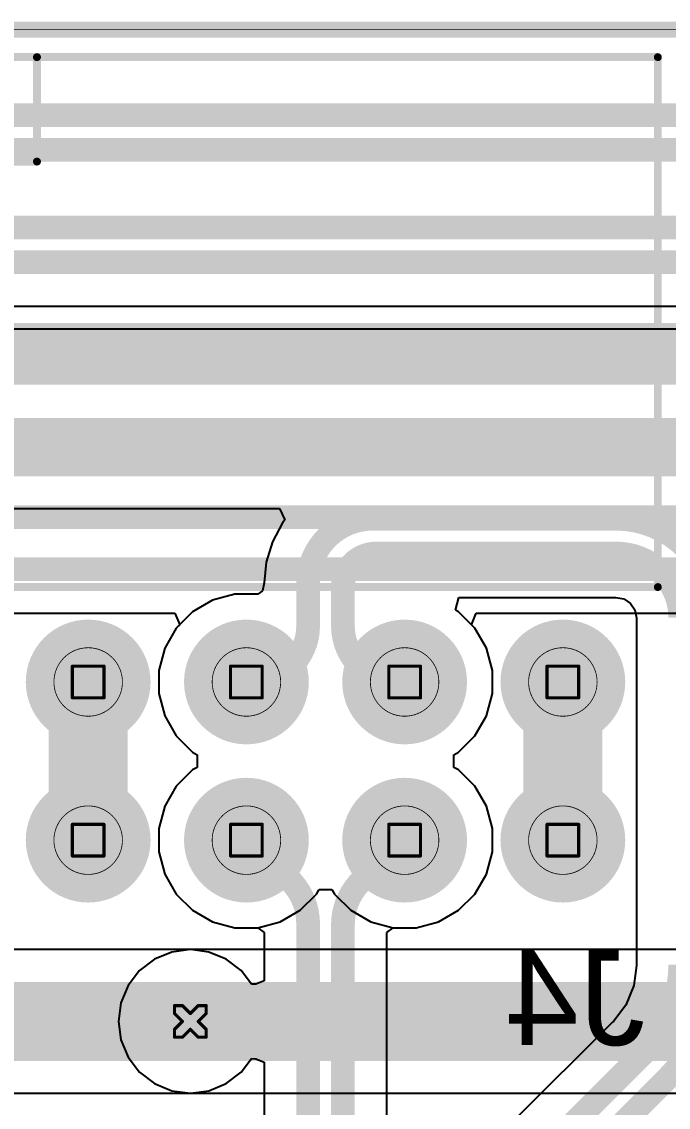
# Model space of a CAD drawing. Header units: inches. Extents: x 0 to 289, y 0 to 168.
# Drawn here: x 46.66 to 57.04, y 82.7 to 100.13 of the extents above; entities that cross this region are included whole.
import ezdxf

# ---------------------------------------------------------------- set-up
doc = ezdxf.new("R2010")
doc.units = ezdxf.units.IN
for name, color, linetype in [('Board Outline', 216, 'Continuous'), ('Bottom Layer', 5, 'Continuous'), ('Bottom Overlay', 54, 'Continuous'), ('Bottom Solder', 6, 'Continuous'), ('Dimension', 6, 'Continuous'), ('Drill Drawing', 1, 'Continuous'), ('Multi-Layer', 9, 'Continuous'), ('Pad Holes', 156, 'Continuous'), ('Top Layer', 1, 'Continuous'), ('Top Solder', 216, 'Continuous'), ('Via Holes', 16, 'Continuous')]:
    doc.layers.add(name, color=color, linetype=linetype)
doc.styles.add('Arial', font='', dxfattribs={"height": 0.2})
doc.styles.get('Arial').set_extended_font_data('Arial')

# ---------------------------------------------------------------- blocks, each defined once
blk = doc.blocks.new('SSW_110_02_G_D_RA_N_B_55')
at = {"layer": 'Bottom Layer'}
h = blk.add_hatch(color=5, dxfattribs=at)
edge = h.paths.add_edge_path()
edge.add_arc((-11.43, 1.27000254), 0.8999982, 0, 360)
h = blk.add_hatch(color=5, dxfattribs=at)
edge = h.paths.add_edge_path()
edge.add_arc((-8.889999999999999, 1.27000254), 0.8999982, 0, 360)
h = blk.add_hatch(color=5, dxfattribs=at)
edge = h.paths.add_edge_path()
edge.add_arc((-6.35, 1.27000254), 0.8999982, 0, 360)
h = blk.add_hatch(color=5, dxfattribs=at)
edge = h.paths.add_edge_path()
edge.add_arc((-3.81, 1.27000254), 0.8999982, 0, 360)
h = blk.add_hatch(color=5, dxfattribs=at)
edge = h.paths.add_edge_path()
edge.add_arc((-11.43000254, -1.26999492), 0.8999982, 0, 360)
h = blk.add_hatch(color=5, dxfattribs=at)
edge = h.paths.add_edge_path()
edge.add_arc((-8.889999999999999, -1.26999492), 0.8999982, 0, 360)
h = blk.add_hatch(color=5, dxfattribs=at)
edge = h.paths.add_edge_path()
edge.add_arc((-6.35, -1.26999746), 0.8999982, 0, 360)
h = blk.add_hatch(color=5, dxfattribs=at)
edge = h.paths.add_edge_path()
edge.add_arc((-3.81, -1.26999746), 0.8999982, 0, 360)
at = {"layer": 'Bottom Solder'}
h = blk.add_hatch(color=6, dxfattribs=at)
edge = h.paths.add_edge_path()
edge.add_arc((-11.43, 1.27000254), 1.0015982, 0, 360)
h = blk.add_hatch(color=6, dxfattribs=at)
edge = h.paths.add_edge_path()
edge.add_arc((-8.889999999999999, 1.27000254), 1.0015982, 0, 360)
h = blk.add_hatch(color=6, dxfattribs=at)
edge = h.paths.add_edge_path()
edge.add_arc((-6.35, 1.27000254), 1.0015982, 0, 360)
h = blk.add_hatch(color=6, dxfattribs=at)
edge = h.paths.add_edge_path()
edge.add_arc((-3.81, 1.27000254), 1.0015982, 0, 360)
h = blk.add_hatch(color=6, dxfattribs=at)
edge = h.paths.add_edge_path()
edge.add_arc((-11.43000254, -1.26999492), 1.0015982, 0, 360)
h = blk.add_hatch(color=6, dxfattribs=at)
edge = h.paths.add_edge_path()
edge.add_arc((-8.889999999999999, -1.26999492), 1.0015982, 0, 360)
h = blk.add_hatch(color=6, dxfattribs=at)
edge = h.paths.add_edge_path()
edge.add_arc((-6.35, -1.26999746), 1.0015982, 0, 360)
h = blk.add_hatch(color=6, dxfattribs=at)
edge = h.paths.add_edge_path()
edge.add_arc((-3.81, -1.26999746), 1.0015982, 0, 360)
at = {"layer": 'Multi-Layer'}
h = blk.add_hatch(color=9, dxfattribs=at)
edge = h.paths.add_edge_path()
edge.add_arc((-11.43, 1.27000254), 0.8999982, 0, 360)
h = blk.add_hatch(color=9, dxfattribs=at)
edge = h.paths.add_edge_path()
edge.add_arc((-8.889999999999999, 1.27000254), 0.8999982, 0, 360)
h = blk.add_hatch(color=9, dxfattribs=at)
edge = h.paths.add_edge_path()
edge.add_arc((-6.35, 1.27000254), 0.8999982, 0, 360)
h = blk.add_hatch(color=9, dxfattribs=at)
edge = h.paths.add_edge_path()
edge.add_arc((-3.81, 1.27000254), 0.8999982, 0, 360)
h = blk.add_hatch(color=9, dxfattribs=at)
edge = h.paths.add_edge_path()
edge.add_arc((-11.43000254, -1.26999492), 0.8999982, 0, 360)
h = blk.add_hatch(color=9, dxfattribs=at)
edge = h.paths.add_edge_path()
edge.add_arc((-8.889999999999999, -1.26999492), 0.8999982, 0, 360)
h = blk.add_hatch(color=9, dxfattribs=at)
edge = h.paths.add_edge_path()
edge.add_arc((-6.35, -1.26999746), 0.8999982, 0, 360)
h = blk.add_hatch(color=9, dxfattribs=at)
edge = h.paths.add_edge_path()
edge.add_arc((-3.81, -1.26999746), 0.8999982, 0, 360)
at = {"layer": 'Pad Holes'}
h = blk.add_hatch(color=7, dxfattribs=at)
edge = h.paths.add_edge_path()
edge.add_arc((-11.43, 1.27000254), 0.51999896, 0, 360)
h = blk.add_hatch(color=7, dxfattribs=at)
edge = h.paths.add_edge_path()
edge.add_arc((-8.889999999999999, 1.27000254), 0.51999896, 0, 360)
h = blk.add_hatch(color=7, dxfattribs=at)
edge = h.paths.add_edge_path()
edge.add_arc((-6.35, 1.27000254), 0.51999896, 0, 360)
h = blk.add_hatch(color=7, dxfattribs=at)
edge = h.paths.add_edge_path()
edge.add_arc((-3.81, 1.27000254), 0.51999896, 0, 360)
h = blk.add_hatch(color=7, dxfattribs=at)
edge = h.paths.add_edge_path()
edge.add_arc((-11.43000254, -1.26999492), 0.51999896, 0, 360)
h = blk.add_hatch(color=7, dxfattribs=at)
edge = h.paths.add_edge_path()
edge.add_arc((-8.889999999999999, -1.26999492), 0.51999896, 0, 360)
h = blk.add_hatch(color=7, dxfattribs=at)
edge = h.paths.add_edge_path()
edge.add_arc((-6.35, -1.26999746), 0.51999896, 0, 360)
h = blk.add_hatch(color=7, dxfattribs=at)
edge = h.paths.add_edge_path()
edge.add_arc((-3.81, -1.26999746), 0.51999896, 0, 360)
at = {"layer": 'Top Layer'}
h = blk.add_hatch(color=1, dxfattribs=at)
edge = h.paths.add_edge_path()
edge.add_arc((-11.43, 1.27000254), 0.8999982, 0, 360)
h = blk.add_hatch(color=1, dxfattribs=at)
edge = h.paths.add_edge_path()
edge.add_arc((-8.889999999999999, 1.27000254), 0.8999982, 0, 360)
h = blk.add_hatch(color=1, dxfattribs=at)
edge = h.paths.add_edge_path()
edge.add_arc((-6.35, 1.27000254), 0.8999982, 0, 360)
h = blk.add_hatch(color=1, dxfattribs=at)
edge = h.paths.add_edge_path()
edge.add_arc((-3.81, 1.27000254), 0.8999982, 0, 360)
h = blk.add_hatch(color=1, dxfattribs=at)
edge = h.paths.add_edge_path()
edge.add_arc((-11.43000254, -1.26999492), 0.8999982, 0, 360)
h = blk.add_hatch(color=1, dxfattribs=at)
edge = h.paths.add_edge_path()
edge.add_arc((-8.889999999999999, -1.26999492), 0.8999982, 0, 360)
h = blk.add_hatch(color=1, dxfattribs=at)
edge = h.paths.add_edge_path()
edge.add_arc((-6.35, -1.26999746), 0.8999982, 0, 360)
h = blk.add_hatch(color=1, dxfattribs=at)
edge = h.paths.add_edge_path()
edge.add_arc((-3.81, -1.26999746), 0.8999982, 0, 360)
at = {"layer": 'Top Solder'}
h = blk.add_hatch(color=216, dxfattribs=at)
edge = h.paths.add_edge_path()
edge.add_arc((-11.43, 1.27000254), 1.0015982, 0, 360)
h = blk.add_hatch(color=216, dxfattribs=at)
edge = h.paths.add_edge_path()
edge.add_arc((-8.889999999999999, 1.27000254), 1.0015982, 0, 360)
h = blk.add_hatch(color=216, dxfattribs=at)
edge = h.paths.add_edge_path()
edge.add_arc((-6.35, 1.27000254), 1.0015982, 0, 360)
h = blk.add_hatch(color=216, dxfattribs=at)
edge = h.paths.add_edge_path()
edge.add_arc((-3.81, 1.27000254), 1.0015982, 0, 360)
h = blk.add_hatch(color=216, dxfattribs=at)
edge = h.paths.add_edge_path()
edge.add_arc((-11.43000254, -1.26999492), 1.0015982, 0, 360)
h = blk.add_hatch(color=216, dxfattribs=at)
edge = h.paths.add_edge_path()
edge.add_arc((-8.889999999999999, -1.26999492), 1.0015982, 0, 360)
h = blk.add_hatch(color=216, dxfattribs=at)
edge = h.paths.add_edge_path()
edge.add_arc((-6.35, -1.26999746), 1.0015982, 0, 360)
h = blk.add_hatch(color=216, dxfattribs=at)
edge = h.paths.add_edge_path()
edge.add_arc((-3.81, -1.26999746), 1.0015982, 0, 360)
at = {"layer": 'Bottom Overlay', "const_width": 0.127}
for points in [[(-12.95500076, -2.79399746), (-12.95500076, -11.30400076)], [(12.95500076, -2.79399746), (-12.95500076, -2.79399746)], [(2.98774612, -9.62659746), (-2.98774612, -9.6266)], [(-2.98774612, -9.6266), (-2.98774612, -11.30299746)], [(12.95500076, -11.30400076), (-12.95500076, -11.30400076)], [(0, -11.30299746), (-2.98774612, -11.30299746)]]:
    blk.add_lwpolyline(points, dxfattribs=at)
at = {"layer": 'Bottom Overlay', "const_width": 0.0635}
for points in [[(-12.98675076, -2.79399746, 1), (-12.92325076, -2.79399746, 1)], [(-12.98675076, -2.79399746, 1), (-12.92325076, -2.79399746, 1)], [(-3.01949612, -9.6266, 1), (-2.95599612, -9.6266, 1)], [(-3.01949612, -9.6266, 1), (-2.95599612, -9.6266, 1)], [(-12.98675076, -11.30400076, 1), (-12.92325076, -11.30400076, 1)], [(-12.98675076, -11.30400076, 1), (-12.92325076, -11.30400076, 1)], [(-3.01949612, -11.30299746, 1), (-2.95599612, -11.30299746, 1)], [(-3.01949612, -11.30299746, 1), (-2.95599612, -11.30299746, 1)]]:
    blk.add_lwpolyline(points, format="xyb", close=True, dxfattribs=at)

msp = doc.modelspace()

# ---------------------------------------------------------------- hatches: boundary and pattern name
at = {"layer": 'Bottom Layer'}
h = msp.add_hatch(color=5, dxfattribs=at)
edge = h.paths.add_edge_path()
edge.add_arc((49.36559342, 84.074), 0.499999, 0, 360)
at = {"layer": 'Top Layer'}
h = msp.add_hatch(color=1, dxfattribs=at)
edge = h.paths.add_edge_path()
edge.add_arc((49.36559342, 84.074), 0.499999, 0, 360)
at = {"layer": 'Via Holes'}
h = msp.add_hatch(color=7, dxfattribs=at)
edge = h.paths.add_edge_path()
edge.add_arc((49.36559342, 84.074), 0.2499995, 0, 360)

# ---------------------------------------------------------------- linework, layer by layer
at = {"layer": 'Board Outline', "const_width": 0.254}
msp.add_lwpolyline([(0, 100.00000066), (145.26999902, 100.00000066)], dxfattribs=at)
at = {"layer": 'Bottom Layer'}
for p, q in [((45.13711572, 92.3115883), (50.79721869999999, 92.3115883)), ((50.79721869999999, 92.3115883), (50.8840994, 92.1278955)), ((50.84326382, 92.07813943999999), (50.68207287999999, 91.77657031999999)), ((50.8840994, 92.1278955), (50.84326382, 92.07813943999999)), ((50.68207287999999, 91.77657031999999), (50.58280968, 91.44934973999999)), ((50.58280968, 91.44934973999999), (50.55001066, 91.1163278)), ((50.55001066, 91.1163278), (50.52597972, 90.9900644)), ((49.72212814, 90.83654426), (49.40106452, 90.6511776)), ((50.0802275, 90.93249784), (49.72212814, 90.83654426)), ((50.45095827999999, 90.93249784), (50.0802275, 90.93249784)), ((50.52597972, 90.9900644), (50.45095827999999, 90.93249784)), ((53.6203144, 90.67993294), (53.67476184, 90.88313294)), ((53.67476184, 90.88313294), (56.19815531999999, 90.88313294)), ((56.19815531999999, 90.88313294), (56.19815531999999, 90.88275956)), ((56.19815531999999, 90.88275956), (56.32359068, 90.85780914)), ((56.32359068, 90.85780914), (56.42992778, 90.78675517999999)), ((49.40106452, 90.6511776), (49.1389162, 90.38902927999999)), ((53.6701238, 90.65117505999999), (53.6203144, 90.67993294)), ((53.93227212, 90.38902674), (53.6701238, 90.65117505999999)), ((56.42992778, 90.78675517999999), (56.50098174, 90.68041808)), ((56.50098174, 90.68041808), (56.52593216, 90.55498272)), ((56.52593216, 90.55498272), (56.52630554, 90.55498272)), ((56.52630554, 90.55498272), (56.52630554, 84.98756941999999)), ((49.1389162, 90.38902927999999), (48.95354954, 90.06796565999998)), ((54.11763877999999, 90.06796312), (53.93227212, 90.38902674)), ((48.95354954, 90.06796565999998), (48.85759596, 89.70986629999999)), ((54.21359236, 89.70986375999999), (54.11763877999999, 90.06796312)), ((48.85759596, 89.70986629999999), (48.85759596, 89.33913297999999)), ((54.21359236, 89.33913043999999), (54.21359236, 89.70986375999999)), ((48.85759596, 89.33913297999999), (48.95354954, 88.98103361999999)), ((54.11763877999999, 88.98103108), (54.21359236, 89.33913043999999)), ((48.95354954, 88.98103361999999), (49.1389162, 88.65996999999999)), ((53.93227212, 88.65996745999999), (54.11763877999999, 88.98103108)), ((49.1389162, 88.65996999999999), (49.40106452, 88.39782167999999)), ((53.6701238, 88.39781914), (53.93227212, 88.65996745999999)), ((49.40106452, 88.39782167999999), (49.47332752, 88.35609964)), ((53.59786334, 88.35609964), (53.6701238, 88.39781914)), ((49.47332752, 88.35609964), (49.47332752, 88.15289963999999)), ((53.59786334, 88.15289709999999), (53.59786334, 88.35609964)), ((49.40106452, 88.11117759999999), (49.1389162, 87.84902928)), ((49.47332752, 88.15289963999999), (49.40106452, 88.11117759999999)), ((53.6701238, 88.11117759999999), (53.59786334, 88.15289709999999)), ((53.93227212, 87.84902928), (53.6701238, 88.11117759999999)), ((49.1389162, 87.84902928), (48.95354954, 87.52796566)), ((54.11763877999999, 87.52796566), (53.93227212, 87.84902928)), ((48.95354954, 87.52796566), (48.85759596, 87.1698663)), ((54.21359236, 87.1698663), (54.11763877999999, 87.52796566)), ((48.85759596, 87.1698663), (48.85759596, 86.79913298)), ((54.21359236, 86.79913298), (54.21359236, 87.1698663)), ((48.85759596, 86.79913298), (48.95354954, 86.44103362)), ((54.11763877999999, 86.44103362), (54.21359236, 86.79913298)), ((48.95354954, 86.44103362), (49.1389162, 86.11997)), ((53.93227212, 86.11997), (54.11763877999999, 86.44103362)), ((49.1389162, 86.11997), (49.40106452, 85.85782168)), ((53.6701238, 85.85782168), (53.93227212, 86.11997)), ((49.40106452, 85.85782168), (49.72212814, 85.67245501999999)), ((53.34906018, 85.67245501999999), (53.6701238, 85.85782168)), ((49.72212814, 85.67245501999999), (50.0802275, 85.57650144)), ((52.99096082, 85.57650144), (53.34906018, 85.67245501999999)), ((50.0802275, 85.57650144), (50.45095827999999, 85.57650144)), ((50.45095827999999, 85.57650144), (50.55166673999999, 85.49922701999999)), ((50.55166673999999, 85.49922701999999), (50.55166673999999, 84.72826336)), ((52.51952158, 85.49922701999999), (52.62023003999999, 85.57650144)), ((52.51952158, 76.13191784), (52.51952158, 85.49922701999999)), ((52.62023003999999, 85.57650144), (52.99096082, 85.57650144)), ((49.36559342, 85.22686282), (38.862, 85.22686282)), ((49.66397738, 85.18757917999999), (49.36559342, 85.22686282)), ((49.94202356, 85.07240795999999), (49.66397738, 85.18757917999999)), ((50.18079118, 84.88919776), (49.94202356, 85.07240795999999)), ((56.52857375999999, 84.97033044), (56.48619385999999, 84.6484083)), ((56.52630554, 84.98756941999999), (56.52857375999999, 84.97033044)), ((50.34846673999999, 84.67067902), (50.18079118, 84.88919776)), ((50.55166673999999, 84.72826336), (50.41663525999999, 84.67226144)), ((50.41663525999999, 84.67226144), (50.34846673999999, 84.67067902)), ((56.48619385999999, 84.6484083), (56.35528226, 84.33236371999999)), ((56.35528226, 84.33236371999999), (56.15761184, 84.07475437999999)), ((56.14382472, 84.06417527999999), (54.55053351999999, 82.47088407999999)), ((56.15761184, 84.07475437999999), (56.14382472, 84.06417527999999)), ((50.18079118, 83.25880224), (50.34846673999999, 83.47732098)), ((50.34846673999999, 83.47732098), (50.41663525999999, 83.47573856)), ((50.41663525999999, 83.47573856), (50.55166673999999, 83.41973664)), ((50.55166673999999, 83.41973664), (50.55166673999999, 76.13191784)), ((49.94202356, 83.07559203999999), (50.18079118, 83.25880224)), ((49.66397738, 82.96042082), (49.94202356, 83.07559203999999)), ((38.862, 82.92113718), (49.36559342, 82.92113718)), ((49.36559342, 82.92113718), (49.66397738, 82.96042082))]:
    msp.add_line(p, q, dxfattribs=at)
for points, const_width in [([(2.74011136, 98.62663027999999), (82.39388144, 98.62663027999999)], 0.3809999999999999), ([(2.74011136, 98.06783028), (82.39388144, 98.06783028)], 0.3809999999999999), ([(7.42055412, 96.82444948), (77.88355263999999, 96.82444948)], 0.3809999999999999), ([(11.50623048, 96.26564948), (77.88355263999999, 96.26564948)], 0.3809999999999999), ([(38.9921496, 94.90973652), (58.8123792, 94.90973652)], 0.7619999999999999), ([(45.13711572, 93.57491572), (57.55959024, 93.57491572)], 0.3809999999999999), ([(45.13711572, 93.01611571999999), (57.55959024, 93.01611571999999)], 0.3809999999999999), ([(52.29360127999999, 92.14646035999999), (56.19815531999999, 92.14646035999999)], 0.3809999999999999), ([(52.35415488, 91.58766036), (56.19815531999999, 91.58766036)], 0.3809999999999999), ([(51.25619416, 90.42449784), (51.25619416, 91.10905324)], 0.3809999999999999), ([(51.81499416, 90.42449784), (51.81499416, 91.04849964)], 0.3809999999999999), ([(47.72559416, 86.98449964), (47.72559416, 89.52449964)], 1.27), ([(55.34559415999999, 86.98449964), (55.34559415999999, 89.52449709999999)], 1.27), ([(50.26559416, 89.52449964), (50.35619595999999, 89.52449964)], 0.3809999999999999), ([(52.7149949, 89.52449709999999), (52.80559416, 89.52449709999999)], 0.3809999999999999), ([(55.34559415999999, 89.52449709999999), (55.3455967, 89.52449709999999)], 0.3809999999999999), ([(50.26559416, 86.98449964), (50.9329309, 86.37178051999999)], 0.3809999999999999), ([(52.12703062, 86.34648974), (52.80559416, 86.98449964)], 0.3809999999999999), ([(51.25619416, 75.94489256), (51.25619416, 85.63969664)], 0.3809999999999999), ([(51.81499416, 75.94489256), (51.81499416, 85.624797)], 0.3809999999999999), ([(38.862, 84.074), (49.36559342, 84.074)], 1.27), ([(54.90594555999999, 81.82994555999998), (56.642, 83.566)], 0.3809999999999999), ([(55.32619871999999, 81.45993868), (57.03831366, 83.17205362)], 0.3809999999999999)]:
    msp.add_lwpolyline(points, dxfattribs=dict(at, const_width=const_width))
at = {"layer": 'Bottom Layer', "const_width": 0.3809999999999999}
for points in [[(51.25619416, 91.10905324, -0.4142135623730951), (52.29360127999999, 92.14646035999999)], [(56.19815531999999, 92.14646035999999, -0.4142135623730951), (57.78963295999999, 90.55498272)], [(51.81499416, 91.04849964, -0.4142135623730951), (52.35415488, 91.58766036)], [(56.19815531999999, 91.58766036, -0.4142135623730951), (57.23083296, 90.55498272)], [(51.25619416, 90.42449784, -0.4142135623730951), (50.35619595999999, 89.52449964)], [(52.7149949, 89.52449709999999, -0.4142135623730951), (51.81499416, 90.42449784)], [(50.9329309, 86.37178051999999, -0.210956454403043), (51.25619416, 85.63969664)], [(51.81499416, 85.624797, -0.2069271695885972), (52.12703062, 86.34648974)], [(57.23083296, 84.98756941999999, -0.198912367379658), (56.642, 83.566)], [(57.78963295999999, 84.98589301999999, -0.198912367379658), (57.0383162, 83.17205107999999)]]:
    msp.add_lwpolyline(points, format="xyb", dxfattribs=at)
at = {"layer": 'Bottom Layer'}
for points, const_width in [([(52.19835128, 92.14646035999999, 1), (52.38885128, 92.14646035999999, 1)], 0.1905), ([(52.19835128, 92.14646035999999, 1), (52.38885128, 92.14646035999999, 1)], 0.1905), ([(56.10290532, 92.14646035999999, 1), (56.29340532, 92.14646035999999, 1)], 0.1905), ([(56.10290532, 92.14646035999999, 1), (56.29340532, 92.14646035999999, 1)], 0.1905), ([(52.25890488, 91.58766036, 1), (52.44940488, 91.58766036, 1)], 0.1905), ([(52.25890488, 91.58766036, 1), (52.44940488, 91.58766036, 1)], 0.1905), ([(56.10290532, 91.58766036, 1), (56.29340532, 91.58766036, 1)], 0.1905), ([(56.10290532, 91.58766036, 1), (56.29340532, 91.58766036, 1)], 0.1905), ([(51.16094416, 91.10905324, 1), (51.35144415999999, 91.10905324, 1)], 0.1905), ([(51.16094416, 91.10905324, 1), (51.35144415999999, 91.10905324, 1)], 0.1905), ([(51.71974415999999, 91.04849964, 1), (51.91024416, 91.04849964, 1)], 0.1905), ([(51.71974415999999, 91.04849964, 1), (51.91024416, 91.04849964, 1)], 0.1905), ([(51.16094416, 90.42449784, 1), (51.35144415999999, 90.42449784, 1)], 0.1905), ([(51.16094416, 90.42449784, 1), (51.35144415999999, 90.42449784, 1)], 0.1905), ([(51.71974415999999, 90.42449784, 1), (51.91024416, 90.42449784, 1)], 0.1905), ([(51.71974415999999, 90.42449784, 1), (51.91024416, 90.42449784, 1)], 0.1905), ([(47.40809416, 89.52449964, 1), (48.04309416, 89.52449964, 1)], 0.635), ([(55.02809416, 89.52449709999999, 1), (55.66309415999999, 89.52449709999999, 1)], 0.635), ([(50.17034415999999, 89.52449964, 1), (50.36084416, 89.52449964, 1)], 0.1905), ([(50.26094596, 89.52449964, 1), (50.45144596, 89.52449964, 1)], 0.1905), ([(50.26094596, 89.52449964, 1), (50.45144596, 89.52449964, 1)], 0.1905), ([(52.61974489999999, 89.52449709999999, 1), (52.81024489999999, 89.52449709999999, 1)], 0.1905), ([(52.61974489999999, 89.52449709999999, 1), (52.81024489999999, 89.52449709999999, 1)], 0.1905), ([(52.71034416, 89.52449709999999, 1), (52.90084415999999, 89.52449709999999, 1)], 0.1905), ([(55.25034416, 89.52449709999999, 1), (55.44084416, 89.52449709999999, 1)], 0.1905), ([(55.25034669999999, 89.52449709999999, 1), (55.4408467, 89.52449709999999, 1)], 0.1905), ([(47.40809416, 86.98449964, 1), (48.04309416, 86.98449964, 1)], 0.635), ([(55.02809416, 86.98449964, 1), (55.66309415999999, 86.98449964, 1)], 0.635), ([(50.17034415999999, 86.98449964, 1), (50.36084416, 86.98449964, 1)], 0.1905), ([(52.71034416, 86.98449964, 1), (52.90084415999999, 86.98449964, 1)], 0.1905), ([(50.8376809, 86.37178051999999, 1), (51.0281809, 86.37178051999999, 1)], 0.1905), ([(50.8376809, 86.37178051999999, 1), (51.0281809, 86.37178051999999, 1)], 0.1905), ([(52.03178061999999, 86.34648974, 1), (52.22228062, 86.34648974, 1)], 0.1905), ([(52.03178061999999, 86.34648974, 1), (52.22228062, 86.34648974, 1)], 0.1905), ([(51.16094416, 85.63969664, 1), (51.35144415999999, 85.63969664, 1)], 0.1905), ([(51.16094416, 85.63969664, 1), (51.35144415999999, 85.63969664, 1)], 0.1905), ([(51.71974415999999, 85.624797, 1), (51.91024416, 85.624797, 1)], 0.1905), ([(51.71974415999999, 85.624797, 1), (51.91024416, 85.624797, 1)], 0.1905), ([(49.04809342, 84.074, 1), (49.68309341999999, 84.074, 1)], 0.635), ([(56.54675, 83.566, 1), (56.73725, 83.566, 1)], 0.1905), ([(56.54675, 83.566, 1), (56.73725, 83.566, 1)], 0.1905), ([(56.94306366, 83.17205362, 1), (57.13356365999999, 83.17205362, 1)], 0.1905), ([(56.9430662, 83.17205107999999, 1), (57.1335662, 83.17205107999999, 1)], 0.1905)]:
    msp.add_lwpolyline(points, format="xyb", close=True, dxfattribs=dict(at, const_width=const_width))
at = {"layer": 'Dimension', "const_width": 0.0127}
msp.add_lwpolyline([(0, 100.00000066), (145.26999902, 100.00000066)], dxfattribs=at)
at = {"layer": 'Dimension'}
for points, const_width in [([(48.2755956, 89.52449709999999, 1), (47.1755978, 89.52449709999999, 1)], 0.0127), ([(50.8155956, 89.52449709999999, 1), (49.7155978, 89.52449709999999, 1)], 0.0127), ([(53.3555956, 89.52449709999999, 1), (52.2555978, 89.52449709999999, 1)], 0.0127), ([(55.89559559999999, 89.52449709999999, 1), (54.7955978, 89.52449709999999, 1)], 0.0127), ([(47.1724228, 89.52449709999999, 1), (47.1787728, 89.52449709999999, 1)], 0.00635), ([(48.2724206, 89.52449709999999, 1), (48.27877059999999, 89.52449709999999, 1)], 0.00635), ([(49.7124228, 89.52449709999999, 1), (49.7187728, 89.52449709999999, 1)], 0.00635), ([(50.8124206, 89.52449709999999, 1), (50.81877059999999, 89.52449709999999, 1)], 0.00635), ([(52.2524228, 89.52449709999999, 1), (52.2587728, 89.52449709999999, 1)], 0.00635), ([(53.35242059999999, 89.52449709999999, 1), (53.35877059999999, 89.52449709999999, 1)], 0.00635), ([(54.7924228, 89.52449709999999, 1), (54.79877279999999, 89.52449709999999, 1)], 0.00635), ([(55.8924206, 89.52449709999999, 1), (55.8987706, 89.52449709999999, 1)], 0.00635), ([(48.2755956, 86.9844971, 1), (47.1755978, 86.9844971, 1)], 0.0127), ([(50.8155956, 86.9844971, 1), (49.7155978, 86.9844971, 1)], 0.0127), ([(53.3555956, 86.9844971, 1), (52.2555978, 86.9844971, 1)], 0.0127), ([(55.89559559999999, 86.9844971, 1), (54.7955978, 86.9844971, 1)], 0.0127), ([(47.1724228, 86.9844971, 1), (47.1787728, 86.9844971, 1)], 0.00635), ([(48.2724206, 86.9844971, 1), (48.27877059999999, 86.9844971, 1)], 0.00635), ([(49.7124228, 86.9844971, 1), (49.7187728, 86.9844971, 1)], 0.00635), ([(50.8124206, 86.9844971, 1), (50.81877059999999, 86.9844971, 1)], 0.00635), ([(52.2524228, 86.9844971, 1), (52.2587728, 86.9844971, 1)], 0.00635), ([(53.35242059999999, 86.9844971, 1), (53.35877059999999, 86.9844971, 1)], 0.00635), ([(54.7924228, 86.9844971, 1), (54.79877279999999, 86.9844971, 1)], 0.00635), ([(55.8924206, 86.9844971, 1), (55.8987706, 86.9844971, 1)], 0.00635)]:
    msp.add_lwpolyline(points, format="xyb", close=True, dxfattribs=dict(at, const_width=const_width))
at = {"layer": 'Drill Drawing', "const_width": 0.0508}
for points in [[(47.47159416, 89.77849963999999), (47.97959416, 89.77849963999999)], [(47.47159416, 89.27049964), (47.47159416, 89.77849963999999)], [(47.97959416, 89.27049964), (47.97959416, 89.77849963999999)], [(50.01159416, 89.77849963999999), (50.51959416, 89.77849963999999)], [(50.01159416, 89.27049964), (50.01159416, 89.77849963999999)], [(50.51959416, 89.27049964), (50.51959416, 89.77849963999999)], [(52.55159415999999, 89.7784971), (53.05959416, 89.7784971)], [(52.55159415999999, 89.2704971), (52.55159415999999, 89.7784971)], [(53.05959416, 89.2704971), (53.05959416, 89.7784971)], [(55.09159669999999, 89.7784971), (55.59959669999999, 89.7784971)], [(55.09159669999999, 89.2704971), (55.09159669999999, 89.7784971)], [(55.59959669999999, 89.2704971), (55.59959669999999, 89.7784971)], [(47.47159416, 89.27049964), (47.97959416, 89.27049964)], [(50.01159416, 89.27049964), (50.51959416, 89.27049964)], [(52.55159415999999, 89.2704971), (53.05959416, 89.2704971)], [(55.09159669999999, 89.2704971), (55.59959669999999, 89.2704971)], [(47.47159416, 87.23849963999999), (47.97959416, 87.23849963999999)], [(47.47159416, 86.73049963999999), (47.47159416, 87.23849963999999)], [(47.97959416, 86.73049963999999), (47.97959416, 87.23849963999999)], [(50.01159416, 87.23849963999999), (50.51959416, 87.23849963999999)], [(50.01159416, 86.73049963999999), (50.01159416, 87.23849963999999)], [(50.51959416, 86.73049963999999), (50.51959416, 87.23849963999999)], [(52.55159415999999, 87.23849963999999), (53.05959416, 87.23849963999999)], [(52.55159415999999, 86.73049963999999), (52.55159415999999, 87.23849963999999)], [(53.05959416, 86.73049963999999), (53.05959416, 87.23849963999999)], [(55.09159416, 87.23849963999999), (55.59959416, 87.23849963999999)], [(55.09159416, 86.73049963999999), (55.09159416, 87.23849963999999)], [(55.59959416, 86.73049963999999), (55.59959416, 87.23849963999999)], [(47.47159416, 86.73049963999999), (47.97959416, 86.73049963999999)], [(50.01159416, 86.73049963999999), (50.51959416, 86.73049963999999)], [(52.55159415999999, 86.73049963999999), (53.05959416, 86.73049963999999)], [(55.09159416, 86.73049963999999), (55.59959416, 86.73049963999999)], [(49.11159342, 84.201), (49.11159342, 84.32799999999999)], [(49.11159342, 84.32799999999999), (49.23859342, 84.32799999999999)], [(49.11159342, 84.201), (49.23859342, 84.074)], [(49.23859342, 84.32799999999999), (49.36559342, 84.201)], [(49.36559342, 84.201), (49.49259342, 84.32799999999999)], [(49.49259342, 84.32799999999999), (49.61959341999999, 84.32799999999999)], [(49.49259342, 84.074), (49.61959341999999, 84.201)], [(49.61959341999999, 84.201), (49.61959341999999, 84.32799999999999)], [(49.11159342, 83.947), (49.23859342, 84.074)], [(49.49259342, 84.074), (49.61959341999999, 83.947)], [(49.11159342, 83.82), (49.11159342, 83.947)], [(49.23859342, 83.82), (49.36559342, 83.947)], [(49.36559342, 83.947), (49.49259342, 83.82)], [(49.61959341999999, 83.82), (49.61959341999999, 83.947)], [(49.11159342, 83.82), (49.23859342, 83.82)], [(49.49259342, 83.82), (49.61959341999999, 83.82)]]:
    msp.add_lwpolyline(points, dxfattribs=at)
at = {"layer": 'Drill Drawing', "const_width": 0.0254}
for points in [[(47.45889416, 89.77849963999999, 1), (47.48429416, 89.77849963999999, 1)], [(47.45889416, 89.77849963999999, 1), (47.48429416, 89.77849963999999, 1)], [(47.96689416, 89.77849963999999, 1), (47.99229415999999, 89.77849963999999, 1)], [(47.96689416, 89.77849963999999, 1), (47.99229415999999, 89.77849963999999, 1)], [(49.99889416, 89.77849963999999, 1), (50.02429416, 89.77849963999999, 1)], [(49.99889416, 89.77849963999999, 1), (50.02429416, 89.77849963999999, 1)], [(50.50689415999999, 89.77849963999999, 1), (50.53229416, 89.77849963999999, 1)], [(50.50689415999999, 89.77849963999999, 1), (50.53229416, 89.77849963999999, 1)], [(52.53889416000001, 89.7784971, 1), (52.56429416, 89.7784971, 1)], [(52.53889416000001, 89.7784971, 1), (52.56429416, 89.7784971, 1)], [(53.04689416, 89.7784971, 1), (53.07229416, 89.7784971, 1)], [(53.04689416, 89.7784971, 1), (53.07229416, 89.7784971, 1)], [(55.0788967, 89.7784971, 1), (55.1042967, 89.7784971, 1)], [(55.0788967, 89.7784971, 1), (55.1042967, 89.7784971, 1)], [(55.5868967, 89.7784971, 1), (55.61229669999999, 89.7784971, 1)], [(55.5868967, 89.7784971, 1), (55.61229669999999, 89.7784971, 1)], [(47.45889416, 89.27049964, 1), (47.48429416, 89.27049964, 1)], [(47.45889416, 89.27049964, 1), (47.48429416, 89.27049964, 1)], [(47.96689416, 89.27049964, 1), (47.99229415999999, 89.27049964, 1)], [(47.96689416, 89.27049964, 1), (47.99229415999999, 89.27049964, 1)], [(49.99889416, 89.27049964, 1), (50.02429416, 89.27049964, 1)], [(49.99889416, 89.27049964, 1), (50.02429416, 89.27049964, 1)], [(50.50689415999999, 89.27049964, 1), (50.53229416, 89.27049964, 1)], [(50.50689415999999, 89.27049964, 1), (50.53229416, 89.27049964, 1)], [(52.53889416000001, 89.2704971, 1), (52.56429416, 89.2704971, 1)], [(52.53889416000001, 89.2704971, 1), (52.56429416, 89.2704971, 1)], [(53.04689416, 89.2704971, 1), (53.07229416, 89.2704971, 1)], [(53.04689416, 89.2704971, 1), (53.07229416, 89.2704971, 1)], [(55.0788967, 89.2704971, 1), (55.1042967, 89.2704971, 1)], [(55.0788967, 89.2704971, 1), (55.1042967, 89.2704971, 1)], [(55.5868967, 89.2704971, 1), (55.61229669999999, 89.2704971, 1)], [(55.5868967, 89.2704971, 1), (55.61229669999999, 89.2704971, 1)], [(47.45889416, 87.23849963999999, 1), (47.48429416, 87.23849963999999, 1)], [(47.45889416, 87.23849963999999, 1), (47.48429416, 87.23849963999999, 1)], [(47.96689416, 87.23849963999999, 1), (47.99229415999999, 87.23849963999999, 1)], [(47.96689416, 87.23849963999999, 1), (47.99229415999999, 87.23849963999999, 1)], [(49.99889416, 87.23849963999999, 1), (50.02429416, 87.23849963999999, 1)], [(49.99889416, 87.23849963999999, 1), (50.02429416, 87.23849963999999, 1)], [(50.50689415999999, 87.23849963999999, 1), (50.53229416, 87.23849963999999, 1)], [(50.50689415999999, 87.23849963999999, 1), (50.53229416, 87.23849963999999, 1)], [(52.53889416000001, 87.23849963999999, 1), (52.56429416, 87.23849963999999, 1)], [(52.53889416000001, 87.23849963999999, 1), (52.56429416, 87.23849963999999, 1)], [(53.04689416, 87.23849963999999, 1), (53.07229416, 87.23849963999999, 1)], [(53.04689416, 87.23849963999999, 1), (53.07229416, 87.23849963999999, 1)], [(55.07889415999999, 87.23849963999999, 1), (55.10429416, 87.23849963999999, 1)], [(55.07889415999999, 87.23849963999999, 1), (55.10429416, 87.23849963999999, 1)], [(55.58689415999999, 87.23849963999999, 1), (55.61229416, 87.23849963999999, 1)], [(55.58689415999999, 87.23849963999999, 1), (55.61229416, 87.23849963999999, 1)], [(47.45889416, 86.73049963999999, 1), (47.48429416, 86.73049963999999, 1)], [(47.45889416, 86.73049963999999, 1), (47.48429416, 86.73049963999999, 1)], [(47.96689416, 86.73049963999999, 1), (47.99229415999999, 86.73049963999999, 1)], [(47.96689416, 86.73049963999999, 1), (47.99229415999999, 86.73049963999999, 1)], [(49.99889416, 86.73049963999999, 1), (50.02429416, 86.73049963999999, 1)], [(49.99889416, 86.73049963999999, 1), (50.02429416, 86.73049963999999, 1)], [(50.50689415999999, 86.73049963999999, 1), (50.53229416, 86.73049963999999, 1)], [(50.50689415999999, 86.73049963999999, 1), (50.53229416, 86.73049963999999, 1)], [(52.53889416000001, 86.73049963999999, 1), (52.56429416, 86.73049963999999, 1)], [(52.53889416000001, 86.73049963999999, 1), (52.56429416, 86.73049963999999, 1)], [(53.04689416, 86.73049963999999, 1), (53.07229416, 86.73049963999999, 1)], [(53.04689416, 86.73049963999999, 1), (53.07229416, 86.73049963999999, 1)], [(55.07889415999999, 86.73049963999999, 1), (55.10429416, 86.73049963999999, 1)], [(55.07889415999999, 86.73049963999999, 1), (55.10429416, 86.73049963999999, 1)], [(55.58689415999999, 86.73049963999999, 1), (55.61229416, 86.73049963999999, 1)], [(55.58689415999999, 86.73049963999999, 1), (55.61229416, 86.73049963999999, 1)], [(49.09889342, 84.32799999999999, 1), (49.12429341999999, 84.32799999999999, 1)], [(49.09889342, 84.32799999999999, 1), (49.12429341999999, 84.32799999999999, 1)], [(49.09889342, 84.201, 1), (49.12429341999999, 84.201, 1)], [(49.09889342, 84.201, 1), (49.12429341999999, 84.201, 1)], [(49.22589341999999, 84.32799999999999, 1), (49.25129342, 84.32799999999999, 1)], [(49.22589341999999, 84.32799999999999, 1), (49.25129342, 84.32799999999999, 1)], [(49.35289342, 84.201, 1), (49.37829341999999, 84.201, 1)], [(49.35289342, 84.201, 1), (49.37829341999999, 84.201, 1)], [(49.47989342, 84.32799999999999, 1), (49.50529342, 84.32799999999999, 1)], [(49.47989342, 84.32799999999999, 1), (49.50529342, 84.32799999999999, 1)], [(49.60689342, 84.32799999999999, 1), (49.63229342, 84.32799999999999, 1)], [(49.60689342, 84.32799999999999, 1), (49.63229342, 84.32799999999999, 1)], [(49.60689342, 84.201, 1), (49.63229342, 84.201, 1)], [(49.60689342, 84.201, 1), (49.63229342, 84.201, 1)], [(49.22589341999999, 84.074, 1), (49.25129342, 84.074, 1)], [(49.22589341999999, 84.074, 1), (49.25129342, 84.074, 1)], [(49.47989342, 84.074, 1), (49.50529342, 84.074, 1)], [(49.47989342, 84.074, 1), (49.50529342, 84.074, 1)], [(49.09889342, 83.947, 1), (49.12429341999999, 83.947, 1)], [(49.09889342, 83.947, 1), (49.12429341999999, 83.947, 1)], [(49.35289342, 83.947, 1), (49.37829341999999, 83.947, 1)], [(49.35289342, 83.947, 1), (49.37829341999999, 83.947, 1)], [(49.60689342, 83.947, 1), (49.63229342, 83.947, 1)], [(49.60689342, 83.947, 1), (49.63229342, 83.947, 1)], [(49.09889342, 83.82, 1), (49.12429341999999, 83.82, 1)], [(49.09889342, 83.82, 1), (49.12429341999999, 83.82, 1)], [(49.22589341999999, 83.82, 1), (49.25129342, 83.82, 1)], [(49.22589341999999, 83.82, 1), (49.25129342, 83.82, 1)], [(49.47989342, 83.82, 1), (49.50529342, 83.82, 1)], [(49.47989342, 83.82, 1), (49.50529342, 83.82, 1)], [(49.60689342, 83.82, 1), (49.63229342, 83.82, 1)], [(49.60689342, 83.82, 1), (49.63229342, 83.82, 1)]]:
    msp.add_lwpolyline(points, format="xyb", close=True, dxfattribs=at)
at = {"layer": 'Top Layer'}
for p, q in [((24.56927522, 95.56112205999999), (90.23630161999999, 95.56112205999999)), ((90.07899941999999, 95.19252741999999), (24.72657742, 95.19252741999999)), ((46.33465206, 90.6321403), (49.11653118, 90.6321403)), ((49.11653118, 90.6321403), (49.19429328, 90.44440636)), ((53.8768925, 90.44440636), (53.9546546, 90.6321403)), ((53.9546546, 90.6321403), (63.34347503999999, 90.6321403)), ((49.1389162, 90.38902927999999), (48.95354954, 90.06796565999998)), ((49.19429328, 90.44440636), (49.1389162, 90.38902927999999)), ((53.93227212, 90.38902674), (53.8768925, 90.44440636)), ((54.11763877999999, 90.06796312), (53.93227212, 90.38902674)), ((48.95354954, 90.06796565999998), (48.85759596, 89.70986629999999)), ((54.21359236, 89.70986375999999), (54.11763877999999, 90.06796312)), ((48.85759596, 89.70986629999999), (48.85759596, 89.33913297999999)), ((54.21359236, 89.33913043999999), (54.21359236, 89.70986375999999)), ((48.85759596, 89.33913297999999), (48.95354954, 88.98103361999999)), ((54.11763877999999, 88.98103108), (54.21359236, 89.33913043999999)), ((48.95354954, 88.98103361999999), (49.1389162, 88.65996999999999)), ((53.93227212, 88.65996745999999), (54.11763877999999, 88.98103108)), ((49.1389162, 88.65996999999999), (49.40106452, 88.39782167999999)), ((53.6701238, 88.39781914), (53.93227212, 88.65996745999999)), ((49.40106452, 88.39782167999999), (49.47332752, 88.35609964)), ((53.59786334, 88.35609964), (53.6701238, 88.39781914)), ((49.47332752, 88.35609964), (49.47332752, 88.15289963999999)), ((53.59786334, 88.15289709999999), (53.59786334, 88.35609964)), ((49.40106452, 88.11117759999999), (49.1389162, 87.84902928)), ((49.47332752, 88.15289963999999), (49.40106452, 88.11117759999999)), ((53.6701238, 88.11117759999999), (53.59786334, 88.15289709999999)), ((53.93227212, 87.84902928), (53.6701238, 88.11117759999999)), ((49.1389162, 87.84902928), (48.95354954, 87.52796566)), ((54.11763877999999, 87.52796566), (53.93227212, 87.84902928)), ((48.95354954, 87.52796566), (48.85759596, 87.1698663)), ((54.21359236, 87.1698663), (54.11763877999999, 87.52796566)), ((48.85759596, 87.1698663), (48.85759596, 86.79913298)), ((54.21359236, 86.79913298), (54.21359236, 87.1698663)), ((48.85759596, 86.79913298), (48.95354954, 86.44103362)), ((54.11763877999999, 86.44103362), (54.21359236, 86.79913298)), ((48.95354954, 86.44103362), (49.1389162, 86.11997)), ((53.93227212, 86.11997), (54.11763877999999, 86.44103362)), ((49.1389162, 86.11997), (49.40106452, 85.85782168)), ((51.13012379999999, 85.85782168), (51.39227212, 86.11997)), ((51.39227212, 86.11997), (51.43399416, 86.19223299999999)), ((51.43399416, 86.19223299999999), (51.63719415999999, 86.19223299999999)), ((51.63719415999999, 86.19223299999999), (51.6789162, 86.11997)), ((51.6789162, 86.11997), (51.94106451999999, 85.85782168)), ((53.6701238, 85.85782168), (53.93227212, 86.11997)), ((49.40106452, 85.85782168), (49.72212814, 85.67245501999999)), ((50.80906018, 85.67245501999999), (51.13012379999999, 85.85782168)), ((51.94106451999999, 85.85782168), (52.26212813999999, 85.67245501999999)), ((53.34906018, 85.67245501999999), (53.6701238, 85.85782168)), ((49.72212814, 85.67245501999999), (50.0802275, 85.57650144)), ((50.45096082, 85.57650144), (50.80906018, 85.67245501999999)), ((52.26212813999999, 85.67245501999999), (52.6202275, 85.57650144)), ((52.99096082, 85.57650144), (53.34906018, 85.67245501999999)), ((50.0802275, 85.57650144), (50.45096082, 85.57650144)), ((52.6202275, 85.57650144), (52.99096082, 85.57650144)), ((48.78916328, 85.07240795999999), (48.55039566, 84.88919776)), ((49.06720945999999, 85.18757917999999), (48.78916328, 85.07240795999999)), ((49.36559342, 85.22686282), (49.06720945999999, 85.18757917999999)), ((62.992, 85.22686282), (49.36559342, 85.22686282)), ((48.55039566, 84.88919776), (48.36718545999999, 84.65043268)), ((48.36718545999999, 84.65043268), (48.25201423999999, 84.37238396)), ((48.25201423999999, 84.37238396), (48.2127306, 84.074)), ((48.2127306, 84.074), (48.25201423999999, 83.77561604)), ((48.25201423999999, 83.77561604), (48.36718545999999, 83.49756731999999)), ((48.36718545999999, 83.49756731999999), (48.55039566, 83.25880224)), ((48.55039566, 83.25880224), (48.78916328, 83.07559203999999)), ((48.78916328, 83.07559203999999), (49.06720945999999, 82.96042082)), ((49.06720945999999, 82.96042082), (49.36559342, 82.92113718)), ((49.36559342, 82.92113718), (62.992, 82.92113718))]:
    msp.add_line(p, q, dxfattribs=at)
for points, const_width in [([(2.68766544, 98.62663027999999), (104.29163292, 98.62663027999999)], 0.3809999999999999), ([(10.14612144, 98.06783028), (104.29163292, 98.06783028)], 0.3809999999999999), ([(20.14608112, 96.82444948), (102.36844144, 96.82444948)], 0.3809999999999999), ([(20.14608112, 96.26564948), (92.78083552, 96.26564948)], 0.3809999999999999), ([(24.00558064, 94.488), (90.7999962, 94.488)], 0.3809999999999999), ([(22.04978064, 93.3958), (89.4842, 93.3958)], 0.3809999999999999), ([(36.15005216, 92.17295764), (63.53793236, 92.17295764)], 0.3809999999999999), ([(37.12939488, 91.33666772), (63.34347503999999, 91.33666772)], 0.3809999999999999), ([(49.36559342, 84.074), (62.992, 84.074)], 1.27)]:
    msp.add_lwpolyline(points, dxfattribs=dict(at, const_width=const_width))
at = {"layer": 'Top Layer', "const_width": 0.635}
msp.add_lwpolyline([(49.04809342, 84.074, 1), (49.68309341999999, 84.074, 1)], format="xyb", close=True, dxfattribs=at)

# ---------------------------------------------------------------- block references
at = {"rotation": 180}
msp.add_blockref('SSW_110_02_G_D_RA_N_B_55', (43.91559416, 88.25450218), dxfattribs=at)

# ---------------------------------------------------------------- texts
at = {"layer": 'Bottom Overlay', "style": 'Arial', "text_generation_flag": 2}
msp.add_text('J4', height=1.524, dxfattribs=at).set_placement((56.66698852, 83.69324637999999))

doc.saveas('drawing.dxf')
